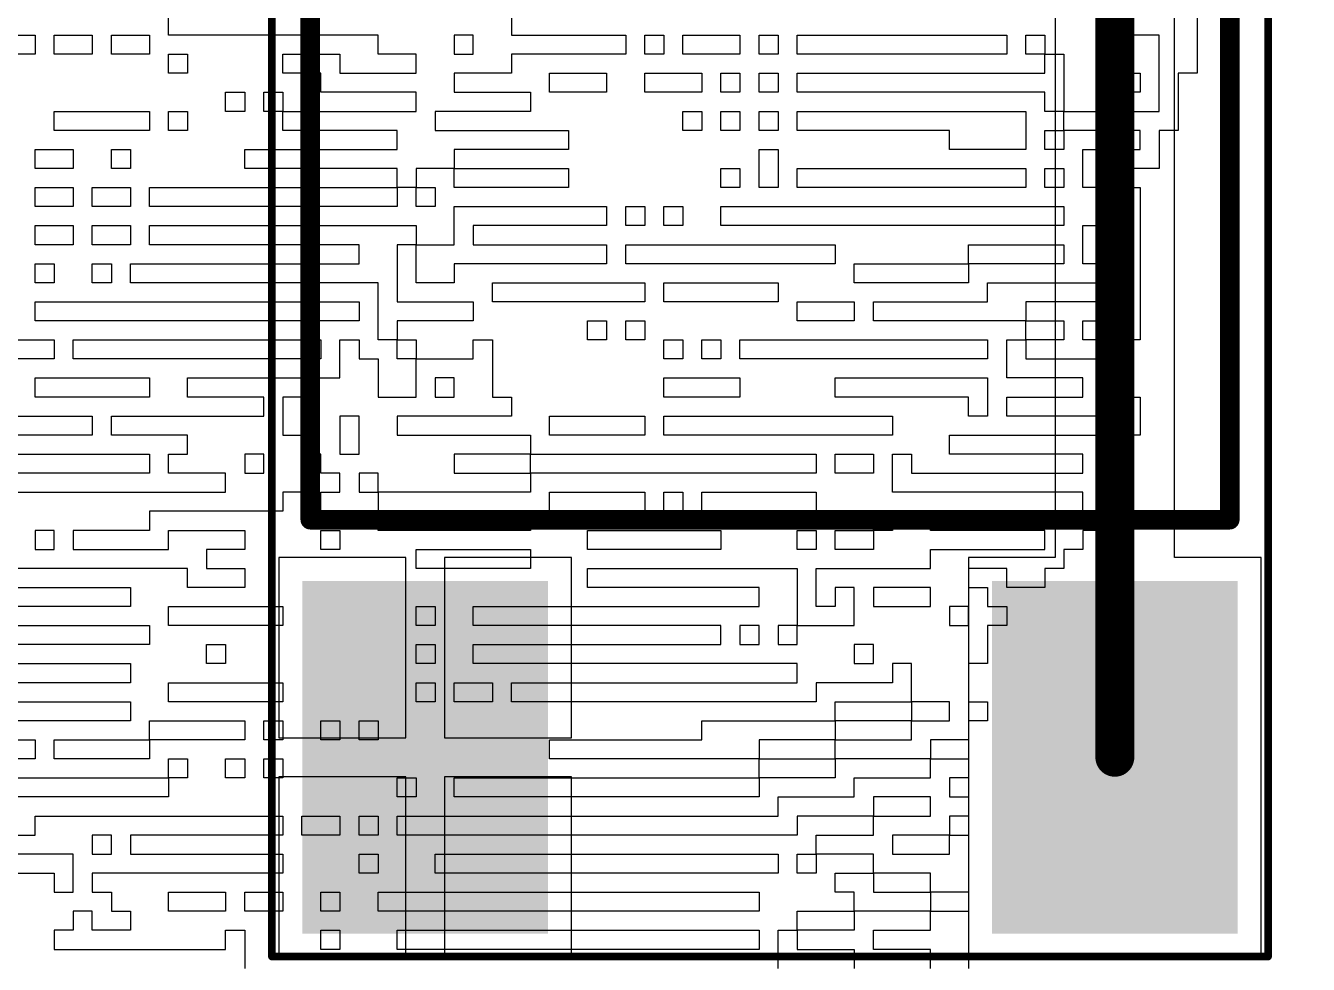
# Model space of a CAD drawing. Header units: inches. Extents: x 0.02 to 6.01, y 0.01 to 5.6.
# Drawn here: x 3.9838 to 4.3133, y 2.6677 to 2.9088 of the extents above; entities that cross this region are included whole.
import ezdxf

# ---------------------------------------------------------------- set-up
doc = ezdxf.new("R2010")
doc.units = ezdxf.units.IN
doc.header["$MEASUREMENT"] = 0
for name, color, linetype in [('Bottom Layer', 5, 'Continuous'), ('Bottom Overlay', 54, 'Continuous'), ('Mechanical 13', 56, 'Continuous'), ('Mechanical 15', 56, 'Continuous'), ('Top Layer', 1, 'Continuous'), ('Top Overlay', 2, 'Continuous'), ('Top Paste', 8, 'Continuous'), ('Top Solder', 216, 'Continuous')]:
    doc.layers.add(name, color=color, linetype=linetype)

# ---------------------------------------------------------------- blocks, each defined once
blk = doc.blocks.new('SW_TL3301AF160QG_23')
at = {"layer": 'Top Layer'}
for points in [[(-0.22047, 0.11614), (-0.1378, 0.11614), (-0.1378, 0.06102), (-0.22047, 0.06102)], [(-0.22047, -0.06102), (-0.1378, -0.06102), (-0.1378, -0.11614), (-0.22047, -0.11614)]]:
    blk.add_hatch(color=1, dxfattribs=at).paths.add_polyline_path(points)
at = {"layer": 'Top Paste'}
for points in [[(-0.22047, 0.11614), (-0.1378, 0.11614), (-0.1378, 0.06102), (-0.22047, 0.06102)], [(-0.22047, -0.06102), (-0.1378, -0.06102), (-0.1378, -0.11614), (-0.22047, -0.11614)]]:
    blk.add_hatch(color=8, dxfattribs=at).paths.add_polyline_path(points)
at = {"layer": 'Top Solder'}
for points in [[(-0.22447, 0.12014), (-0.1338, 0.12014), (-0.1338, 0.05702), (-0.22447, 0.05702)], [(-0.22447, -0.05702), (-0.1338, -0.05702), (-0.1338, -0.12014), (-0.22447, -0.12014)]]:
    blk.add_hatch(color=216, dxfattribs=at).paths.add_polyline_path(points)
at = {"layer": 'Mechanical 13'}
for points in [[(-0.11811, 0.11811, 0.005, 0.005, 0), (0.11811, 0.11811, 0.005, 0.005, 0)], [(-0.11811, 0.11811, 0.005, 0.005, 0), (-0.11811, -0.11811, 0.005, 0.005, 0)], [(-0.11811, -0.11811, 0.005, 0.005, 0), (0.11811, -0.11811, 0.005, 0.005, 0)]]:
    blk.add_lwpolyline(points, format="xyseb", dxfattribs=at)
for points in [[(-0.11936, 0.11811, 0.0025, 0.0025, 1), (-0.11686, 0.11811, 0.0025, 0.0025, 1)], [(-0.11936, 0.11811, 0.0025, 0.0025, 1), (-0.11686, 0.11811, 0.0025, 0.0025, 1)], [(-0.11936, -0.11811, 0.0025, 0.0025, 1), (-0.11686, -0.11811, 0.0025, 0.0025, 1)], [(-0.11936, -0.11811, 0.0025, 0.0025, 1), (-0.11686, -0.11811, 0.0025, 0.0025, 1)]]:
    blk.add_lwpolyline(points, format="xyseb", close=True, dxfattribs=at)
at = {"layer": 'Mechanical 15'}
for points in [[(-0.23031, 0.12795, 0.00197, 0.00197, 0), (0.23031, 0.12795, 0.00197, 0.00197, 0)], [(-0.23031, 0.12795, 0.00197, 0.00197, 0), (-0.23031, -0.12795, 0.00197, 0.00197, 0)], [(-0.23031, -0.12795, 0.00197, 0.00197, 0), (0.23031, -0.12795, 0.00197, 0.00197, 0)]]:
    blk.add_lwpolyline(points, format="xyseb", dxfattribs=at)
for points in [[(-0.23081, 0.12795, 0.000984, 0.000984, 1), (-0.22982, 0.12795, 0.000984, 0.000984, 1)], [(-0.23081, 0.12795, 0.000984, 0.000984, 1), (-0.22982, 0.12795, 0.000984, 0.000984, 1)], [(-0.23081, -0.12795, 0.000984, 0.000984, 1), (-0.22982, -0.12795, 0.000984, 0.000984, 1)], [(-0.23081, -0.12795, 0.000984, 0.000984, 1), (-0.22982, -0.12795, 0.000984, 0.000984, 1)]]:
    blk.add_lwpolyline(points, format="xyseb", close=True, dxfattribs=at)
at = {"layer": 'Top Overlay'}
for points in [[(-0.11811, 0.11811, 0.005, 0.005, 0), (-0.11811, -0.11811, 0.005, 0.005, 0)], [(-0.11811, 0.11811, 0.005, 0.005, 0), (0.11811, 0.11811, 0.005, 0.005, 0)], [(-0.11811, -0.11811, 0.005, 0.005, 0), (0.11811, -0.11811, 0.005, 0.005, 0)]]:
    blk.add_lwpolyline(points, format="xyseb", dxfattribs=at)
for points in [[(-0.11936, 0.11811, 0.0025, 0.0025, 1), (-0.11686, 0.11811, 0.0025, 0.0025, 1)], [(-0.11936, 0.11811, 0.0025, 0.0025, 1), (-0.11686, 0.11811, 0.0025, 0.0025, 1)], [(-0.11936, -0.11811, 0.0025, 0.0025, 1), (-0.11686, -0.11811, 0.0025, 0.0025, 1)], [(-0.11936, -0.11811, 0.0025, 0.0025, 1), (-0.11686, -0.11811, 0.0025, 0.0025, 1)]]:
    blk.add_lwpolyline(points, format="xyseb", close=True, dxfattribs=at)

msp = doc.modelspace()

# ---------------------------------------------------------------- linework, layer by layer
at = {"layer": 'Bottom Layer'}
msp.add_lwpolyline([(4.54993, 5.5954, 0.01, 0.01, -0.760418), (3.00371, 0.01993, 0.01, 0.01, 0)], format="xyseb", dxfattribs=at)
at = {"layer": 'Bottom Overlay'}
for p, q in [((4.28473, 2.95533), (4.28473, 2.89661)), ((4.02049, 2.9064), (4.02049, 2.91129)), ((4.10857, 2.91129), (4.10857, 2.9064)), ((4.26516, 2.9064), (4.26516, 2.91129)), ((3.97645, 2.9064), (3.98624, 2.9064)), ((3.98624, 2.9064), (3.98624, 2.90151)), ((3.99113, 2.9064), (3.99603, 2.9064)), ((3.99113, 2.90151), (3.99113, 2.9064)), ((3.99603, 2.9064), (4.00092, 2.9064)), ((4.00092, 2.9064), (4.00092, 2.90151)), ((4.00581, 2.90151), (4.00581, 2.9064)), ((4.00581, 2.9064), (4.0156, 2.9064)), ((4.0156, 2.9064), (4.0156, 2.90151)), ((4.07432, 2.9064), (4.02049, 2.9064)), ((4.07432, 2.90151), (4.07432, 2.9064)), ((4.09879, 2.9064), (4.09389, 2.9064)), ((4.09389, 2.9064), (4.09389, 2.90151)), ((4.09879, 2.90151), (4.09879, 2.9064)), ((4.10857, 2.9064), (4.13793, 2.9064)), ((4.13793, 2.9064), (4.13793, 2.90151)), ((4.14283, 2.90151), (4.14283, 2.9064)), ((4.14283, 2.9064), (4.14772, 2.9064)), ((4.14772, 2.9064), (4.14772, 2.90151)), ((4.15261, 2.9064), (4.15751, 2.9064)), ((4.15261, 2.90151), (4.15261, 2.9064)), ((4.15751, 2.9064), (4.16729, 2.9064)), ((4.16729, 2.9064), (4.16729, 2.90151)), ((4.17219, 2.9064), (4.17708, 2.9064)), ((4.17219, 2.90151), (4.17219, 2.9064)), ((4.17708, 2.9064), (4.17708, 2.90151)), ((4.18197, 2.90151), (4.18197, 2.9064)), ((4.18197, 2.9064), (4.20644, 2.9064)), ((4.20644, 2.9064), (4.21133, 2.9064)), ((4.21133, 2.9064), (4.2358, 2.9064)), ((4.2358, 2.9064), (4.2358, 2.90151)), ((4.24069, 2.90151), (4.24069, 2.9064)), ((4.24069, 2.9064), (4.24559, 2.9064)), ((4.24559, 2.9064), (4.24559, 2.90151)), ((4.27495, 2.9064), (4.26516, 2.9064)), ((4.27495, 2.88683), (4.27495, 2.9064)), ((3.98624, 2.90151), (3.97645, 2.90151)), ((4.00092, 2.90151), (3.99113, 2.90151)), ((4.01071, 2.90151), (4.00581, 2.90151)), ((4.0156, 2.90151), (4.01071, 2.90151)), ((4.02049, 2.89661), (4.02049, 2.90151)), ((4.02049, 2.90151), (4.02539, 2.90151)), ((4.02539, 2.90151), (4.02539, 2.89661)), ((4.04985, 2.89661), (4.04985, 2.90151)), ((4.04985, 2.90151), (4.06453, 2.90151)), ((4.06453, 2.90151), (4.06453, 2.89661)), ((4.08411, 2.90151), (4.07432, 2.90151)), ((4.08411, 2.89661), (4.08411, 2.90151)), ((4.09389, 2.90151), (4.09879, 2.90151)), ((4.13793, 2.90151), (4.10857, 2.90151)), ((4.10857, 2.90151), (4.10857, 2.89661)), ((4.14772, 2.90151), (4.14283, 2.90151)), ((4.16729, 2.90151), (4.15261, 2.90151)), ((4.17708, 2.90151), (4.17219, 2.90151)), ((4.2358, 2.90151), (4.18197, 2.90151)), ((4.24559, 2.90151), (4.24069, 2.90151)), ((4.24559, 2.89661), (4.24559, 2.90151)), ((4.24559, 2.90151), (4.25048, 2.90151)), ((4.25048, 2.90151), (4.25048, 2.89661)), ((4.26027, 2.89172), (4.26027, 2.90151)), ((4.26027, 2.90151), (4.26516, 2.90151)), ((4.26516, 2.90151), (4.26516, 2.89661)), ((4.02539, 2.89661), (4.02049, 2.89661)), ((4.05964, 2.89661), (4.04985, 2.89661)), ((4.05964, 2.89172), (4.05964, 2.89661)), ((4.06453, 2.89661), (4.08411, 2.89661)), ((4.10857, 2.89661), (4.09389, 2.89661)), ((4.09389, 2.89661), (4.09389, 2.89172)), ((4.11836, 2.89172), (4.11836, 2.89661)), ((4.11836, 2.89661), (4.13304, 2.89661)), ((4.13304, 2.89661), (4.13304, 2.89172)), ((4.14283, 2.89172), (4.14283, 2.89661)), ((4.14283, 2.89661), (4.15751, 2.89661)), ((4.15751, 2.89661), (4.15751, 2.89172)), ((4.1624, 2.89172), (4.1624, 2.89661)), ((4.1624, 2.89661), (4.16729, 2.89661)), ((4.16729, 2.89661), (4.16729, 2.89172)), ((4.17219, 2.89172), (4.17219, 2.89661)), ((4.17219, 2.89661), (4.17708, 2.89661)), ((4.17708, 2.89661), (4.17708, 2.89172)), ((4.18197, 2.89172), (4.18197, 2.89661)), ((4.18197, 2.89661), (4.24559, 2.89661)), ((4.25048, 2.89661), (4.25048, 2.89172)), ((4.26516, 2.89661), (4.27005, 2.89661)), ((4.27005, 2.89661), (4.27005, 2.89172)), ((4.28473, 2.89661), (4.27984, 2.89661)), ((4.27984, 2.89661), (4.27984, 2.88193)), ((4.03517, 2.88683), (4.03517, 2.89172)), ((4.03517, 2.89172), (4.04007, 2.89172)), ((4.04007, 2.89172), (4.04007, 2.88683)), ((4.04496, 2.88683), (4.04496, 2.89172)), ((4.04496, 2.89172), (4.04985, 2.89172)), ((4.04985, 2.89172), (4.04985, 2.88683)), ((4.08411, 2.89172), (4.05964, 2.89172)), ((4.08411, 2.88683), (4.08411, 2.89172)), ((4.09389, 2.89172), (4.11347, 2.89172)), ((4.11347, 2.89172), (4.11347, 2.88683)), ((4.12325, 2.89172), (4.11836, 2.89172)), ((4.12815, 2.89172), (4.12325, 2.89172)), ((4.13304, 2.89172), (4.12815, 2.89172)), ((4.14772, 2.89172), (4.14283, 2.89172)), ((4.15751, 2.89172), (4.14772, 2.89172)), ((4.16729, 2.89172), (4.1624, 2.89172)), ((4.17708, 2.89172), (4.17219, 2.89172)), ((4.24559, 2.89172), (4.18197, 2.89172)), ((4.24559, 2.88683), (4.24559, 2.89172)), ((4.25048, 2.89172), (4.25048, 2.88683)), ((4.27005, 2.89172), (4.26027, 2.89172)), ((3.99113, 2.88193), (3.99113, 2.88683)), ((3.99113, 2.88683), (4.00092, 2.88683)), ((4.00092, 2.88683), (4.00581, 2.88683)), ((4.00581, 2.88683), (4.0156, 2.88683)), ((4.0156, 2.88683), (4.0156, 2.88193)), ((4.02049, 2.88193), (4.02049, 2.88683)), ((4.02049, 2.88683), (4.02539, 2.88683)), ((4.02539, 2.88683), (4.02539, 2.88193)), ((4.04007, 2.88683), (4.03517, 2.88683)), ((4.04985, 2.88683), (4.04496, 2.88683)), ((4.04985, 2.88193), (4.04985, 2.88683)), ((4.04985, 2.88683), (4.08411, 2.88683)), ((4.11347, 2.88683), (4.089, 2.88683)), ((4.089, 2.88683), (4.089, 2.88193)), ((4.15261, 2.88193), (4.15261, 2.88683)), ((4.15261, 2.88683), (4.15751, 2.88683)), ((4.15751, 2.88683), (4.15751, 2.88193)), ((4.1624, 2.88193), (4.1624, 2.88683)), ((4.1624, 2.88683), (4.16729, 2.88683)), ((4.16729, 2.88683), (4.16729, 2.88193)), ((4.17219, 2.88683), (4.17708, 2.88683)), ((4.17219, 2.88193), (4.17219, 2.88683)), ((4.17708, 2.88683), (4.17708, 2.88193)), ((4.18197, 2.88193), (4.18197, 2.88683)), ((4.18197, 2.88683), (4.24069, 2.88683)), ((4.24069, 2.88683), (4.24069, 2.87704)), ((4.25048, 2.88683), (4.24559, 2.88683)), ((4.25048, 2.88193), (4.25048, 2.88683)), ((4.25048, 2.88683), (4.27495, 2.88683)), ((4.0156, 2.88193), (3.99113, 2.88193)), ((4.02539, 2.88193), (4.02049, 2.88193)), ((4.07921, 2.88193), (4.04985, 2.88193)), ((4.07921, 2.87704), (4.07921, 2.88193)), ((4.089, 2.88193), (4.12325, 2.88193)), ((4.12325, 2.88193), (4.12325, 2.87704)), ((4.15751, 2.88193), (4.15261, 2.88193)), ((4.16729, 2.88193), (4.1624, 2.88193)), ((4.17708, 2.88193), (4.17219, 2.88193)), ((4.22112, 2.88193), (4.18197, 2.88193)), ((4.22112, 2.87704), (4.22112, 2.88193)), ((4.24559, 2.87704), (4.24559, 2.88193)), ((4.24559, 2.88193), (4.25048, 2.88193)), ((4.25048, 2.88193), (4.25048, 2.87704)), ((4.26027, 2.88193), (4.25048, 2.88193)), ((4.26027, 2.87704), (4.26027, 2.88193)), ((4.27005, 2.88193), (4.26516, 2.88193)), ((4.26516, 2.88193), (4.26516, 2.87704)), ((4.27005, 2.87704), (4.27005, 2.88193)), ((4.27984, 2.88193), (4.27495, 2.88193)), ((4.27495, 2.88193), (4.27495, 2.87215)), ((3.98624, 2.87704), (3.99113, 2.87704)), ((3.98624, 2.87215), (3.98624, 2.87704)), ((3.99113, 2.87704), (3.99603, 2.87704)), ((3.99603, 2.87704), (3.99603, 2.87215)), ((4.00581, 2.87704), (4.01071, 2.87704)), ((4.00581, 2.87215), (4.00581, 2.87704)), ((4.01071, 2.87704), (4.01071, 2.87215)), ((4.04007, 2.87215), (4.04007, 2.87704)), ((4.04007, 2.87704), (4.07921, 2.87704)), ((4.12325, 2.87704), (4.09389, 2.87704)), ((4.09389, 2.87704), (4.09389, 2.87215)), ((4.17219, 2.87704), (4.17708, 2.87704)), ((4.17219, 2.86725), (4.17219, 2.87704)), ((4.17708, 2.87704), (4.17708, 2.86725)), ((4.22601, 2.87704), (4.22112, 2.87704)), ((4.24069, 2.87704), (4.22601, 2.87704)), ((4.25048, 2.87704), (4.24559, 2.87704)), ((4.25537, 2.86725), (4.25537, 2.87704)), ((4.25537, 2.87704), (4.26027, 2.87704)), ((4.26516, 2.87704), (4.27005, 2.87704)), ((3.99603, 2.87215), (3.98624, 2.87215)), ((4.01071, 2.87215), (4.00581, 2.87215)), ((4.07921, 2.87215), (4.04007, 2.87215)), ((4.07921, 2.86725), (4.07921, 2.87215)), ((4.09389, 2.87215), (4.08411, 2.87215)), ((4.08411, 2.87215), (4.08411, 2.86725)), ((4.09389, 2.86725), (4.09389, 2.87215)), ((4.09389, 2.87215), (4.09879, 2.87215)), ((4.09879, 2.87215), (4.10368, 2.87215)), ((4.10368, 2.87215), (4.12325, 2.87215)), ((4.12325, 2.87215), (4.12325, 2.86725)), ((4.1624, 2.86725), (4.1624, 2.87215)), ((4.1624, 2.87215), (4.16729, 2.87215)), ((4.16729, 2.87215), (4.16729, 2.86725)), ((4.18197, 2.86725), (4.18197, 2.87215)), ((4.18197, 2.87215), (4.24069, 2.87215)), ((4.24069, 2.87215), (4.24069, 2.86725)), ((4.24559, 2.86725), (4.24559, 2.87215)), ((4.24559, 2.87215), (4.25048, 2.87215)), ((4.25048, 2.87215), (4.25048, 2.86725)), ((4.27495, 2.87215), (4.26027, 2.87215)), ((4.26027, 2.87215), (4.26027, 2.86725)), ((3.98624, 2.86725), (3.99113, 2.86725)), ((3.98624, 2.86236), (3.98624, 2.86725)), ((3.99113, 2.86725), (3.99603, 2.86725)), ((3.99603, 2.86725), (3.99603, 2.86236)), ((4.00092, 2.86236), (4.00092, 2.86725)), ((4.00092, 2.86725), (4.01071, 2.86725)), ((4.01071, 2.86725), (4.01071, 2.86236)), ((4.0156, 2.86236), (4.0156, 2.86725)), ((4.0156, 2.86725), (4.06453, 2.86725)), ((4.06453, 2.86725), (4.06943, 2.86725)), ((4.06943, 2.86725), (4.07921, 2.86725)), ((4.07921, 2.86725), (4.07921, 2.86236)), ((4.08411, 2.86725), (4.07921, 2.86725)), ((4.08411, 2.86236), (4.08411, 2.86725)), ((4.08411, 2.86725), (4.089, 2.86725)), ((4.089, 2.86725), (4.089, 2.86236)), ((4.12325, 2.86725), (4.09389, 2.86725)), ((4.16729, 2.86725), (4.1624, 2.86725)), ((4.17708, 2.86725), (4.17219, 2.86725)), ((4.22112, 2.86725), (4.18197, 2.86725)), ((4.22601, 2.86725), (4.22112, 2.86725)), ((4.24069, 2.86725), (4.22601, 2.86725)), ((4.25048, 2.86725), (4.24559, 2.86725)), ((4.26027, 2.86725), (4.25537, 2.86725)), ((4.26027, 2.86236), (4.26027, 2.86725)), ((4.26027, 2.86725), (4.27005, 2.86725)), ((4.27005, 2.86725), (4.27005, 2.82811)), ((3.99603, 2.86236), (3.98624, 2.86236)), ((4.01071, 2.86236), (4.00092, 2.86236)), ((4.07921, 2.86236), (4.0156, 2.86236)), ((4.089, 2.86236), (4.08411, 2.86236)), ((4.09389, 2.85257), (4.09389, 2.86236)), ((4.09389, 2.86236), (4.13304, 2.86236)), ((4.13304, 2.86236), (4.13304, 2.85747)), ((4.13793, 2.85747), (4.13793, 2.86236)), ((4.13793, 2.86236), (4.14283, 2.86236)), ((4.14283, 2.86236), (4.14283, 2.85747)), ((4.14772, 2.85747), (4.14772, 2.86236)), ((4.14772, 2.86236), (4.15261, 2.86236)), ((4.15261, 2.86236), (4.15261, 2.85747)), ((4.1624, 2.85747), (4.1624, 2.86236)), ((4.1624, 2.86236), (4.25048, 2.86236)), ((4.25048, 2.86236), (4.25048, 2.85747)), ((4.26516, 2.86236), (4.26027, 2.86236)), ((4.26516, 2.85257), (4.26516, 2.86236)), ((3.98624, 2.85257), (3.98624, 2.85747)), ((3.98624, 2.85747), (3.99603, 2.85747)), ((3.99603, 2.85747), (3.99603, 2.85257)), ((4.00092, 2.85257), (4.00092, 2.85747)), ((4.00092, 2.85747), (4.01071, 2.85747)), ((4.01071, 2.85747), (4.01071, 2.85257)), ((4.0156, 2.85257), (4.0156, 2.85747)), ((4.0156, 2.85747), (4.08411, 2.85747)), ((4.08411, 2.85747), (4.08411, 2.85257)), ((4.13304, 2.85747), (4.09879, 2.85747)), ((4.09879, 2.85747), (4.09879, 2.85257)), ((4.14283, 2.85747), (4.13793, 2.85747)), ((4.15261, 2.85747), (4.14772, 2.85747)), ((4.22601, 2.85747), (4.1624, 2.85747)), ((4.23091, 2.85747), (4.22601, 2.85747)), ((4.25048, 2.85747), (4.23091, 2.85747)), ((4.25537, 2.84768), (4.25537, 2.85747)), ((4.25537, 2.85747), (4.26027, 2.85747)), ((4.26027, 2.85747), (4.26027, 2.85257)), ((3.99603, 2.85257), (3.98624, 2.85257)), ((4.00581, 2.85257), (4.00092, 2.85257)), ((4.01071, 2.85257), (4.00581, 2.85257)), ((4.02049, 2.85257), (4.0156, 2.85257)), ((4.06943, 2.85257), (4.02049, 2.85257)), ((4.06943, 2.84768), (4.06943, 2.85257)), ((4.08411, 2.85257), (4.07921, 2.85257)), ((4.07921, 2.85257), (4.07921, 2.83789)), ((4.08411, 2.84279), (4.08411, 2.85257)), ((4.08411, 2.85257), (4.09389, 2.85257)), ((4.09879, 2.85257), (4.10368, 2.85257)), ((4.10368, 2.85257), (4.10857, 2.85257)), ((4.10857, 2.85257), (4.13304, 2.85257)), ((4.13304, 2.85257), (4.13304, 2.84768)), ((4.13793, 2.84768), (4.13793, 2.85257)), ((4.13793, 2.85257), (4.19176, 2.85257)), ((4.19176, 2.85257), (4.19176, 2.84768)), ((4.22601, 2.84768), (4.22601, 2.85257)), ((4.22601, 2.85257), (4.25048, 2.85257)), ((4.25048, 2.85257), (4.25048, 2.84768)), ((4.26027, 2.85257), (4.26516, 2.85257)), ((3.98624, 2.84279), (3.98624, 2.84768)), ((3.98624, 2.84768), (3.99113, 2.84768)), ((3.99113, 2.84768), (3.99113, 2.84279)), ((4.00092, 2.84768), (4.00581, 2.84768)), ((4.00092, 2.84279), (4.00092, 2.84768)), ((4.00581, 2.84768), (4.00581, 2.84279)), ((4.01071, 2.84279), (4.01071, 2.84768)), ((4.01071, 2.84768), (4.06943, 2.84768)), ((4.13304, 2.84768), (4.09389, 2.84768)), ((4.09389, 2.84768), (4.09389, 2.84279)), ((4.14772, 2.84768), (4.13793, 2.84768)), ((4.15261, 2.84768), (4.14772, 2.84768)), ((4.19176, 2.84768), (4.15261, 2.84768)), ((4.19665, 2.84279), (4.19665, 2.84768)), ((4.19665, 2.84768), (4.22601, 2.84768)), ((4.25048, 2.84768), (4.22601, 2.84768)), ((4.22601, 2.84768), (4.22601, 2.84279)), ((4.26027, 2.84768), (4.25537, 2.84768)), ((4.26027, 2.84279), (4.26027, 2.84768)), ((3.99113, 2.84279), (3.98624, 2.84279)), ((4.00581, 2.84279), (4.00092, 2.84279)), ((4.07432, 2.84279), (4.01071, 2.84279)), ((4.07432, 2.82811), (4.07432, 2.84279)), ((4.09389, 2.84279), (4.08411, 2.84279)), ((4.10368, 2.83789), (4.10368, 2.84279)), ((4.10368, 2.84279), (4.11347, 2.84279)), ((4.11347, 2.84279), (4.11836, 2.84279)), ((4.11836, 2.84279), (4.14283, 2.84279)), ((4.14283, 2.84279), (4.14283, 2.83789)), ((4.14772, 2.83789), (4.14772, 2.84279)), ((4.14772, 2.84279), (4.1624, 2.84279)), ((4.1624, 2.84279), (4.16729, 2.84279)), ((4.16729, 2.84279), (4.17708, 2.84279)), ((4.17708, 2.84279), (4.17708, 2.83789)), ((4.22601, 2.84279), (4.19665, 2.84279)), ((4.23091, 2.83789), (4.23091, 2.84279)), ((4.23091, 2.84279), (4.26027, 2.84279)), ((3.98624, 2.833), (3.98624, 2.83789)), ((3.98624, 2.83789), (4.02539, 2.83789)), ((4.02539, 2.83789), (4.03028, 2.83789)), ((4.03028, 2.83789), (4.06943, 2.83789)), ((4.06943, 2.83789), (4.06943, 2.833)), ((4.07921, 2.83789), (4.09879, 2.83789)), ((4.09879, 2.83789), (4.09879, 2.833)), ((4.14283, 2.83789), (4.10368, 2.83789)), ((4.17708, 2.83789), (4.14772, 2.83789)), ((4.18197, 2.833), (4.18197, 2.83789)), ((4.18197, 2.83789), (4.19665, 2.83789)), ((4.19665, 2.83789), (4.19665, 2.833)), ((4.20155, 2.833), (4.20155, 2.83789)), ((4.20155, 2.83789), (4.23091, 2.83789)), ((4.26516, 2.83789), (4.24069, 2.83789)), ((4.24069, 2.83789), (4.24069, 2.833)), ((4.26516, 2.833), (4.26516, 2.83789)), ((4.06943, 2.833), (3.98624, 2.833)), ((4.09879, 2.833), (4.07921, 2.833)), ((4.07921, 2.833), (4.07921, 2.82811)), ((4.12815, 2.82811), (4.12815, 2.833)), ((4.12815, 2.833), (4.13304, 2.833)), ((4.13304, 2.833), (4.13304, 2.82811)), ((4.13793, 2.82811), (4.13793, 2.833)), ((4.13793, 2.833), (4.14283, 2.833)), ((4.14283, 2.833), (4.14283, 2.82811)), ((4.19176, 2.833), (4.18197, 2.833)), ((4.19665, 2.833), (4.19176, 2.833)), ((4.20644, 2.833), (4.20155, 2.833)), ((4.24069, 2.833), (4.20644, 2.833)), ((4.24069, 2.82811), (4.24069, 2.833)), ((4.24069, 2.833), (4.25048, 2.833)), ((4.25048, 2.833), (4.25048, 2.82811)), ((4.25537, 2.82811), (4.25537, 2.833)), ((4.25537, 2.833), (4.26516, 2.833)), ((3.97156, 2.82811), (3.99113, 2.82811)), ((3.99113, 2.82811), (3.99113, 2.82321)), ((3.99603, 2.82321), (3.99603, 2.82811)), ((3.99603, 2.82811), (4.05964, 2.82811)), ((4.05964, 2.82811), (4.05964, 2.82321)), ((4.06453, 2.81832), (4.06453, 2.82811)), ((4.06453, 2.82811), (4.06943, 2.82811)), ((4.06943, 2.82811), (4.06943, 2.82321)), ((4.07921, 2.82811), (4.07432, 2.82811)), ((4.07921, 2.82321), (4.07921, 2.82811)), ((4.07921, 2.82811), (4.08411, 2.82811)), ((4.08411, 2.82811), (4.08411, 2.82321)), ((4.09879, 2.82321), (4.09879, 2.82811)), ((4.09879, 2.82811), (4.10368, 2.82811)), ((4.10368, 2.82811), (4.10368, 2.81343)), ((4.13304, 2.82811), (4.12815, 2.82811)), ((4.14283, 2.82811), (4.13793, 2.82811)), ((4.14772, 2.82321), (4.14772, 2.82811)), ((4.14772, 2.82811), (4.15261, 2.82811)), ((4.15261, 2.82811), (4.15261, 2.82321)), ((4.15751, 2.82321), (4.15751, 2.82811)), ((4.15751, 2.82811), (4.1624, 2.82811)), ((4.1624, 2.82811), (4.1624, 2.82321)), ((4.16729, 2.82321), (4.16729, 2.82811)), ((4.16729, 2.82811), (4.23091, 2.82811)), ((4.23091, 2.82811), (4.23091, 2.82321)), ((4.2358, 2.81832), (4.2358, 2.82811)), ((4.2358, 2.82811), (4.24069, 2.82811)), ((4.24559, 2.82811), (4.24069, 2.82811)), ((4.24069, 2.82811), (4.24069, 2.82321)), ((4.25048, 2.82811), (4.24559, 2.82811)), ((4.27005, 2.82811), (4.25537, 2.82811)), ((3.99113, 2.82321), (3.9422, 2.82321)), ((4.02049, 2.82321), (3.99603, 2.82321)), ((4.02539, 2.82321), (4.02049, 2.82321)), ((4.05964, 2.82321), (4.02539, 2.82321)), ((4.06943, 2.82321), (4.07432, 2.82321)), ((4.07432, 2.82321), (4.07432, 2.81343)), ((4.08411, 2.82321), (4.07921, 2.82321)), ((4.08411, 2.81343), (4.08411, 2.82321)), ((4.08411, 2.82321), (4.09879, 2.82321)), ((4.15261, 2.82321), (4.14772, 2.82321)), ((4.1624, 2.82321), (4.15751, 2.82321)), ((4.19176, 2.82321), (4.16729, 2.82321)), ((4.19665, 2.82321), (4.19176, 2.82321)), ((4.23091, 2.82321), (4.19665, 2.82321)), ((4.24069, 2.82321), (4.26516, 2.82321)), ((4.26516, 2.82321), (4.26516, 2.81343)), ((3.98624, 2.81343), (3.98624, 2.81832)), ((3.98624, 2.81832), (4.0156, 2.81832)), ((4.0156, 2.81832), (4.0156, 2.81343)), ((4.02539, 2.81343), (4.02539, 2.81832)), ((4.02539, 2.81832), (4.06453, 2.81832)), ((4.09389, 2.81832), (4.089, 2.81832)), ((4.089, 2.81832), (4.089, 2.81343)), ((4.09389, 2.81343), (4.09389, 2.81832)), ((4.14772, 2.81832), (4.15261, 2.81832)), ((4.14772, 2.81343), (4.14772, 2.81832)), ((4.15261, 2.81832), (4.16729, 2.81832)), ((4.16729, 2.81832), (4.16729, 2.81343)), ((4.19176, 2.81343), (4.19176, 2.81832)), ((4.19176, 2.81832), (4.20155, 2.81832)), ((4.20155, 2.81832), (4.20644, 2.81832)), ((4.20644, 2.81832), (4.23091, 2.81832)), ((4.23091, 2.81832), (4.23091, 2.80853)), ((4.25537, 2.81832), (4.2358, 2.81832)), ((4.25537, 2.81343), (4.25537, 2.81832)), ((4.00092, 2.81343), (3.98624, 2.81343)), ((4.00581, 2.81343), (4.00092, 2.81343)), ((4.0156, 2.81343), (4.00581, 2.81343)), ((4.04496, 2.81343), (4.02539, 2.81343)), ((4.04496, 2.80853), (4.04496, 2.81343)), ((4.05475, 2.81343), (4.04985, 2.81343)), ((4.04985, 2.81343), (4.04985, 2.80364)), ((4.05475, 2.80364), (4.05475, 2.81343)), ((4.07432, 2.81343), (4.08411, 2.81343)), ((4.089, 2.81343), (4.09389, 2.81343)), ((4.10368, 2.81343), (4.10857, 2.81343)), ((4.10857, 2.81343), (4.10857, 2.80853)), ((4.16729, 2.81343), (4.14772, 2.81343)), ((4.22601, 2.81343), (4.19176, 2.81343)), ((4.22601, 2.80853), (4.22601, 2.81343)), ((4.2358, 2.80853), (4.2358, 2.81343)), ((4.2358, 2.81343), (4.25537, 2.81343)), ((4.26516, 2.81343), (4.27005, 2.81343)), ((4.27005, 2.81343), (4.27005, 2.80364)), ((3.98135, 2.80853), (3.98624, 2.80853)), ((3.98624, 2.80853), (4.00092, 2.80853)), ((4.00092, 2.80853), (4.00092, 2.80364)), ((4.00581, 2.80364), (4.00581, 2.80853)), ((4.00581, 2.80853), (4.04496, 2.80853)), ((4.06943, 2.80853), (4.06453, 2.80853)), ((4.06453, 2.80853), (4.06453, 2.80364)), ((4.06943, 2.79875), (4.06943, 2.80853)), ((4.10857, 2.80853), (4.07921, 2.80853)), ((4.07921, 2.80853), (4.07921, 2.80364)), ((4.11836, 2.80364), (4.11836, 2.80853)), ((4.11836, 2.80853), (4.14283, 2.80853)), ((4.14283, 2.80853), (4.14283, 2.80364)), ((4.14772, 2.80364), (4.14772, 2.80853)), ((4.14772, 2.80853), (4.20644, 2.80853)), ((4.20644, 2.80853), (4.20644, 2.80364)), ((4.23091, 2.80853), (4.22601, 2.80853)), ((4.26027, 2.80853), (4.2358, 2.80853)), ((4.26027, 2.80364), (4.26027, 2.80853)), ((4.00092, 2.80364), (3.97645, 2.80364)), ((4.02539, 2.80364), (4.00581, 2.80364)), ((4.02539, 2.79875), (4.02539, 2.80364)), ((4.04985, 2.80364), (4.05475, 2.80364)), ((4.06453, 2.80364), (4.06453, 2.79875)), ((4.07921, 2.80364), (4.11347, 2.80364)), ((4.11347, 2.80364), (4.11347, 2.79875)), ((4.12325, 2.80364), (4.11836, 2.80364)), ((4.12815, 2.80364), (4.12325, 2.80364)), ((4.14283, 2.80364), (4.12815, 2.80364)), ((4.19665, 2.80364), (4.14772, 2.80364)), ((4.20155, 2.80364), (4.19665, 2.80364)), ((4.20644, 2.80364), (4.20155, 2.80364)), ((4.22112, 2.79875), (4.22112, 2.80364)), ((4.22112, 2.80364), (4.26027, 2.80364)), ((4.27005, 2.80364), (4.26516, 2.80364)), ((4.26516, 2.80364), (4.26516, 2.78896)), ((3.84433, 2.79875), (4.0156, 2.79875)), ((4.0156, 2.79875), (4.0156, 2.79385)), ((4.02049, 2.79385), (4.02049, 2.79875)), ((4.02049, 2.79875), (4.02539, 2.79875)), ((4.04496, 2.79875), (4.04007, 2.79875)), ((4.04007, 2.79875), (4.04007, 2.79385)), ((4.04496, 2.79385), (4.04496, 2.79875)), ((4.05964, 2.79875), (4.05475, 2.79875)), ((4.05475, 2.79875), (4.05475, 2.78896)), ((4.05964, 2.79385), (4.05964, 2.79875)), ((4.06453, 2.79875), (4.06943, 2.79875)), ((4.11347, 2.79875), (4.09389, 2.79875)), ((4.09389, 2.79875), (4.09389, 2.79385)), ((4.11347, 2.79385), (4.11347, 2.79875)), ((4.11347, 2.79875), (4.18687, 2.79875)), ((4.18687, 2.79875), (4.18687, 2.79385)), ((4.19176, 2.79385), (4.19176, 2.79875)), ((4.19176, 2.79875), (4.19665, 2.79875)), ((4.19665, 2.79875), (4.20155, 2.79875)), ((4.20155, 2.79875), (4.20155, 2.79385)), ((4.20644, 2.78896), (4.20644, 2.79875)), ((4.20644, 2.79875), (4.21133, 2.79875)), ((4.21133, 2.79875), (4.21133, 2.79385)), ((4.25537, 2.79875), (4.22112, 2.79875)), ((4.25537, 2.79385), (4.25537, 2.79875)), ((4.0156, 2.79385), (3.92752, 2.79385)), ((4.03517, 2.79385), (4.02049, 2.79385)), ((4.03517, 2.78896), (4.03517, 2.79385)), ((4.04007, 2.79385), (4.04496, 2.79385)), ((4.06453, 2.79385), (4.05964, 2.79385)), ((4.06453, 2.78896), (4.06453, 2.79385)), ((4.07432, 2.79385), (4.06943, 2.79385)), ((4.06943, 2.79385), (4.06943, 2.78896)), ((4.07432, 2.78896), (4.07432, 2.79385)), ((4.09389, 2.79385), (4.11347, 2.79385)), ((4.14772, 2.79385), (4.11347, 2.79385)), ((4.11347, 2.79385), (4.11347, 2.78896)), ((4.15261, 2.79385), (4.14772, 2.79385)), ((4.18687, 2.79385), (4.15261, 2.79385)), ((4.20155, 2.79385), (4.19176, 2.79385)), ((4.21133, 2.79385), (4.25537, 2.79385)), ((3.95199, 2.78896), (4.03517, 2.78896)), ((4.05475, 2.78896), (4.04985, 2.78896)), ((4.04985, 2.78896), (4.04985, 2.78407)), ((4.05964, 2.78407), (4.05964, 2.78896)), ((4.05964, 2.78896), (4.06453, 2.78896)), ((4.06943, 2.78896), (4.07432, 2.78896)), ((4.11347, 2.78896), (4.07432, 2.78896)), ((4.07432, 2.78896), (4.07432, 2.78407)), ((4.11836, 2.78407), (4.11836, 2.78896)), ((4.11836, 2.78896), (4.14283, 2.78896)), ((4.14283, 2.78896), (4.14283, 2.78407)), ((4.14772, 2.78407), (4.14772, 2.78896)), ((4.14772, 2.78896), (4.15261, 2.78896)), ((4.15261, 2.78896), (4.15261, 2.78407)), ((4.15751, 2.78407), (4.15751, 2.78896)), ((4.15751, 2.78896), (4.16729, 2.78896)), ((4.16729, 2.78896), (4.17219, 2.78896)), ((4.17219, 2.78896), (4.18687, 2.78896)), ((4.18687, 2.78896), (4.18687, 2.78407)), ((4.25537, 2.78896), (4.20644, 2.78896)), ((4.25537, 2.78407), (4.25537, 2.78896)), ((4.26516, 2.78896), (4.26027, 2.78896)), ((4.26027, 2.78896), (4.26027, 2.77917)), ((4.04985, 2.78407), (4.0156, 2.78407)), ((4.0156, 2.78407), (4.0156, 2.77917)), ((4.07432, 2.78407), (4.05964, 2.78407)), ((4.07432, 2.77917), (4.07432, 2.78407)), ((4.07432, 2.78407), (4.11347, 2.78407)), ((4.11347, 2.78407), (4.11347, 2.77917)), ((4.14283, 2.78407), (4.11836, 2.78407)), ((4.15261, 2.78407), (4.14772, 2.78407)), ((4.18687, 2.78407), (4.15751, 2.78407)), ((4.20155, 2.77917), (4.20155, 2.78407)), ((4.20155, 2.78407), (4.20644, 2.78407)), ((4.20644, 2.78407), (4.20644, 2.77917)), ((4.21623, 2.77917), (4.21623, 2.78407)), ((4.21623, 2.78407), (4.25537, 2.78407)), ((3.99113, 2.77917), (3.98624, 2.77917)), ((3.98624, 2.77917), (3.98624, 2.77428)), ((3.99113, 2.77428), (3.99113, 2.77917)), ((4.0156, 2.77917), (3.99603, 2.77917)), ((3.99603, 2.77917), (3.99603, 2.77428)), ((4.02049, 2.77428), (4.02049, 2.77917)), ((4.02049, 2.77917), (4.04007, 2.77917)), ((4.04007, 2.77917), (4.04007, 2.77428)), ((4.05964, 2.77917), (4.06453, 2.77917)), ((4.05964, 2.77428), (4.05964, 2.77917)), ((4.06453, 2.77917), (4.06453, 2.77428)), ((4.07921, 2.77917), (4.07432, 2.77917)), ((4.11347, 2.77917), (4.07921, 2.77917)), ((4.12815, 2.77428), (4.12815, 2.77917)), ((4.12815, 2.77917), (4.14283, 2.77917)), ((4.14283, 2.77917), (4.14772, 2.77917)), ((4.14772, 2.77917), (4.1624, 2.77917)), ((4.1624, 2.77917), (4.1624, 2.77428)), ((4.18197, 2.77428), (4.18197, 2.77917)), ((4.18197, 2.77917), (4.18687, 2.77917)), ((4.18687, 2.77917), (4.18687, 2.77428)), ((4.19176, 2.77428), (4.19176, 2.77917)), ((4.19176, 2.77917), (4.20155, 2.77917)), ((4.20644, 2.77917), (4.20155, 2.77917)), ((4.20155, 2.77917), (4.20155, 2.77428)), ((4.24559, 2.77917), (4.21623, 2.77917)), ((4.24559, 2.77428), (4.24559, 2.77917)), ((4.26027, 2.77917), (4.25537, 2.77917)), ((4.25537, 2.77917), (4.25537, 2.77428)), ((3.98624, 2.77428), (3.99113, 2.77428)), ((3.99603, 2.77428), (4.02049, 2.77428)), ((4.04007, 2.77428), (4.03028, 2.77428)), ((4.03028, 2.77428), (4.03028, 2.76939)), ((4.06453, 2.77428), (4.05964, 2.77428)), ((4.08411, 2.76939), (4.08411, 2.77428)), ((4.08411, 2.77428), (4.11347, 2.77428)), ((4.11347, 2.77428), (4.11347, 2.76939)), ((4.1624, 2.77428), (4.12815, 2.77428)), ((4.18687, 2.77428), (4.18197, 2.77428)), ((4.20155, 2.77428), (4.19176, 2.77428)), ((4.21623, 2.76939), (4.21623, 2.77428)), ((4.21623, 2.77428), (4.24559, 2.77428)), ((4.25537, 2.77428), (4.25048, 2.77428)), ((4.25048, 2.77428), (4.25048, 2.76939)), ((4.02539, 2.76939), (3.95688, 2.76939)), ((4.02539, 2.76449), (4.02539, 2.76939)), ((4.03028, 2.76939), (4.04007, 2.76939)), ((4.04007, 2.76939), (4.04007, 2.76449)), ((4.089, 2.76939), (4.08411, 2.76939)), ((4.09389, 2.76939), (4.089, 2.76939)), ((4.11347, 2.76939), (4.09389, 2.76939)), ((4.12815, 2.76449), (4.12815, 2.76939)), ((4.12815, 2.76939), (4.18197, 2.76939)), ((4.18197, 2.76939), (4.18197, 2.75471)), ((4.18687, 2.7596), (4.18687, 2.76939)), ((4.18687, 2.76939), (4.21623, 2.76939)), ((4.2358, 2.76939), (4.22601, 2.76939)), ((4.22601, 2.76939), (4.22601, 2.76449)), ((4.2358, 2.76449), (4.2358, 2.76939)), ((4.25048, 2.76939), (4.24559, 2.76939)), ((4.24559, 2.76939), (4.24559, 2.76449)), ((3.96667, 2.76449), (4.00092, 2.76449)), ((4.00092, 2.76449), (4.00581, 2.76449)), ((4.00581, 2.76449), (4.01071, 2.76449)), ((4.01071, 2.76449), (4.01071, 2.7596)), ((4.04007, 2.76449), (4.02539, 2.76449)), ((4.17219, 2.76449), (4.12815, 2.76449)), ((4.17219, 2.7596), (4.17219, 2.76449)), ((4.19665, 2.76449), (4.19176, 2.76449)), ((4.19176, 2.76449), (4.19176, 2.7596)), ((4.19665, 2.75471), (4.19665, 2.76449)), ((4.21623, 2.76449), (4.20155, 2.76449)), ((4.20155, 2.76449), (4.20155, 2.7596)), ((4.21623, 2.7596), (4.21623, 2.76449)), ((4.22601, 2.76449), (4.23091, 2.76449)), ((4.23091, 2.76449), (4.23091, 2.7596)), ((4.24559, 2.76449), (4.2358, 2.76449)), ((4.01071, 2.7596), (3.96667, 2.7596)), ((4.02049, 2.75471), (4.02049, 2.7596)), ((4.02049, 2.7596), (4.03517, 2.7596)), ((4.03517, 2.7596), (4.04007, 2.7596)), ((4.04007, 2.7596), (4.04985, 2.7596)), ((4.04985, 2.7596), (4.04985, 2.75471)), ((4.08411, 2.75471), (4.08411, 2.7596)), ((4.08411, 2.7596), (4.089, 2.7596)), ((4.089, 2.7596), (4.089, 2.75471)), ((4.09879, 2.75471), (4.09879, 2.7596)), ((4.09879, 2.7596), (4.17219, 2.7596)), ((4.19176, 2.7596), (4.18687, 2.7596)), ((4.20155, 2.7596), (4.21623, 2.7596)), ((4.22601, 2.7596), (4.22112, 2.7596)), ((4.22112, 2.7596), (4.22112, 2.75471)), ((4.22601, 2.75471), (4.22601, 2.7596)), ((4.23091, 2.7596), (4.2358, 2.7596)), ((4.2358, 2.7596), (4.2358, 2.75471)), ((3.91284, 2.75471), (4.0156, 2.75471)), ((4.0156, 2.75471), (4.0156, 2.74981)), ((4.04985, 2.75471), (4.02049, 2.75471)), ((4.089, 2.75471), (4.08411, 2.75471)), ((4.1624, 2.75471), (4.09879, 2.75471)), ((4.1624, 2.74981), (4.1624, 2.75471)), ((4.17219, 2.75471), (4.16729, 2.75471)), ((4.16729, 2.75471), (4.16729, 2.74981)), ((4.17219, 2.74981), (4.17219, 2.75471)), ((4.18197, 2.75471), (4.17708, 2.75471)), ((4.17708, 2.75471), (4.17708, 2.74981)), ((4.18197, 2.75471), (4.19665, 2.75471)), ((4.18197, 2.74981), (4.18197, 2.75471)), ((4.22112, 2.75471), (4.22601, 2.75471)), ((4.2358, 2.75471), (4.23091, 2.75471)), ((4.23091, 2.75471), (4.23091, 2.74492)), ((4.01071, 2.74981), (3.91284, 2.74981)), ((4.0156, 2.74981), (4.01071, 2.74981)), ((4.03028, 2.74492), (4.03028, 2.74981)), ((4.03028, 2.74981), (4.03517, 2.74981)), ((4.03517, 2.74981), (4.03517, 2.74492)), ((4.08411, 2.74981), (4.089, 2.74981)), ((4.08411, 2.74492), (4.08411, 2.74981)), ((4.089, 2.74981), (4.089, 2.74492)), ((4.09879, 2.74492), (4.09879, 2.74981)), ((4.09879, 2.74981), (4.1624, 2.74981)), ((4.16729, 2.74981), (4.17219, 2.74981)), ((4.17708, 2.74981), (4.18197, 2.74981)), ((4.20155, 2.74981), (4.19665, 2.74981)), ((4.19665, 2.74981), (4.19665, 2.74492)), ((4.20155, 2.74492), (4.20155, 2.74981)), ((3.92752, 2.74492), (4.01071, 2.74492)), ((4.01071, 2.74492), (4.01071, 2.74003)), ((4.03517, 2.74492), (4.03028, 2.74492)), ((4.089, 2.74492), (4.08411, 2.74492)), ((4.18197, 2.74492), (4.09879, 2.74492)), ((4.18197, 2.74003), (4.18197, 2.74492)), ((4.19665, 2.74492), (4.20155, 2.74492)), ((4.21133, 2.74492), (4.20644, 2.74492)), ((4.20644, 2.74492), (4.20644, 2.74003)), ((4.21133, 2.73513), (4.21133, 2.74492)), ((4.23091, 2.74492), (4.22601, 2.74492)), ((4.22601, 2.74492), (4.22601, 2.73513)), ((4.00092, 2.74003), (3.92752, 2.74003)), ((4.00581, 2.74003), (4.00092, 2.74003)), ((4.01071, 2.74003), (4.00581, 2.74003)), ((4.02049, 2.74003), (4.02539, 2.74003)), ((4.02049, 2.73513), (4.02049, 2.74003)), ((4.02539, 2.74003), (4.04985, 2.74003)), ((4.04985, 2.74003), (4.04985, 2.73513)), ((4.08411, 2.73513), (4.08411, 2.74003)), ((4.08411, 2.74003), (4.089, 2.74003)), ((4.089, 2.74003), (4.089, 2.73513)), ((4.09389, 2.73513), (4.09389, 2.74003)), ((4.09389, 2.74003), (4.10368, 2.74003)), ((4.10368, 2.74003), (4.10368, 2.73513)), ((4.10857, 2.73513), (4.10857, 2.74003)), ((4.10857, 2.74003), (4.18197, 2.74003)), ((4.20644, 2.74003), (4.18687, 2.74003)), ((4.18687, 2.74003), (4.18687, 2.73513)), ((3.98135, 2.73513), (3.98624, 2.73513)), ((3.98624, 2.73513), (4.01071, 2.73513)), ((4.01071, 2.73513), (4.01071, 2.73024)), ((4.04985, 2.73513), (4.02049, 2.73513)), ((4.089, 2.73513), (4.08411, 2.73513)), ((4.10368, 2.73513), (4.09389, 2.73513)), ((4.18687, 2.73513), (4.10857, 2.73513)), ((4.19176, 2.73024), (4.19176, 2.73513)), ((4.19176, 2.73513), (4.21133, 2.73513)), ((4.21133, 2.73513), (4.21133, 2.73024)), ((4.22112, 2.73513), (4.21133, 2.73513)), ((4.22112, 2.73024), (4.22112, 2.73513)), ((4.22601, 2.73513), (4.23091, 2.73513)), ((4.23091, 2.73513), (4.23091, 2.73024)), ((4.01071, 2.73024), (3.96177, 2.73024)), ((4.0156, 2.72535), (4.0156, 2.73024)), ((4.0156, 2.73024), (4.04007, 2.73024)), ((4.04007, 2.73024), (4.04007, 2.72535)), ((4.04496, 2.72535), (4.04496, 2.73024)), ((4.04496, 2.73024), (4.04985, 2.73024)), ((4.04985, 2.73024), (4.04985, 2.72535)), ((4.05964, 2.73024), (4.06453, 2.73024)), ((4.05964, 2.72535), (4.05964, 2.73024)), ((4.06453, 2.73024), (4.06453, 2.72535)), ((4.06943, 2.72535), (4.06943, 2.73024)), ((4.06943, 2.73024), (4.07432, 2.73024)), ((4.07432, 2.73024), (4.07432, 2.72535)), ((4.15751, 2.72535), (4.15751, 2.73024)), ((4.15751, 2.73024), (4.19176, 2.73024)), ((4.21133, 2.73024), (4.19176, 2.73024)), ((4.19176, 2.73024), (4.19176, 2.72535)), ((4.21133, 2.72535), (4.21133, 2.73024)), ((4.21133, 2.73024), (4.22112, 2.73024)), ((4.23091, 2.73024), (4.22601, 2.73024)), ((4.22601, 2.73024), (4.22601, 2.72535)), ((3.98135, 2.72535), (3.98624, 2.72535)), ((3.98624, 2.72535), (3.98624, 2.72045)), ((3.99113, 2.72045), (3.99113, 2.72535)), ((3.99113, 2.72535), (4.01071, 2.72535)), ((4.01071, 2.72535), (4.0156, 2.72535)), ((4.02049, 2.72535), (4.0156, 2.72535)), ((4.0156, 2.72535), (4.0156, 2.72045)), ((4.04007, 2.72535), (4.02049, 2.72535)), ((4.04985, 2.72535), (4.04496, 2.72535)), ((4.06453, 2.72535), (4.05964, 2.72535)), ((4.07432, 2.72535), (4.06943, 2.72535)), ((4.11836, 2.72045), (4.11836, 2.72535)), ((4.11836, 2.72535), (4.15751, 2.72535)), ((4.19176, 2.72535), (4.17219, 2.72535)), ((4.17219, 2.72535), (4.17219, 2.72045)), ((4.19176, 2.72045), (4.19176, 2.72535)), ((4.19176, 2.72535), (4.21133, 2.72535)), ((4.22601, 2.72535), (4.21623, 2.72535)), ((4.21623, 2.72535), (4.21623, 2.72045)), ((3.98624, 2.72045), (3.97645, 2.72045)), ((4.0156, 2.72045), (3.99113, 2.72045)), ((4.02049, 2.71556), (4.02049, 2.72045)), ((4.02049, 2.72045), (4.02539, 2.72045)), ((4.02539, 2.72045), (4.02539, 2.71556)), ((4.03517, 2.72045), (4.04007, 2.72045)), ((4.03517, 2.71556), (4.03517, 2.72045)), ((4.04007, 2.72045), (4.04007, 2.71556)), ((4.04496, 2.72045), (4.04985, 2.72045)), ((4.04496, 2.71556), (4.04496, 2.72045)), ((4.04985, 2.72045), (4.04985, 2.71556)), ((4.16729, 2.72045), (4.11836, 2.72045)), ((4.17219, 2.72045), (4.16729, 2.72045)), ((4.17219, 2.72045), (4.19176, 2.72045)), ((4.17219, 2.71556), (4.17219, 2.72045)), ((4.21623, 2.72045), (4.19176, 2.72045)), ((4.19176, 2.72045), (4.19176, 2.71556)), ((4.21623, 2.71556), (4.21623, 2.72045)), ((4.21623, 2.72045), (4.22601, 2.72045)), ((4.22601, 2.72045), (4.22601, 2.71556)), ((3.96667, 2.71556), (4.02049, 2.71556)), ((4.02539, 2.71556), (4.02049, 2.71556)), ((4.02049, 2.71556), (4.02049, 2.71067)), ((4.04007, 2.71556), (4.03517, 2.71556)), ((4.04985, 2.71556), (4.04496, 2.71556)), ((4.07921, 2.71067), (4.07921, 2.71556)), ((4.07921, 2.71556), (4.08411, 2.71556)), ((4.08411, 2.71556), (4.08411, 2.71067)), ((4.09389, 2.71067), (4.09389, 2.71556)), ((4.09389, 2.71556), (4.14772, 2.71556)), ((4.14772, 2.71556), (4.15261, 2.71556)), ((4.15261, 2.71556), (4.17219, 2.71556)), ((4.19176, 2.71556), (4.17219, 2.71556)), ((4.17219, 2.71556), (4.17219, 2.71067)), ((4.19665, 2.71067), (4.19665, 2.71556)), ((4.19665, 2.71556), (4.21623, 2.71556)), ((4.22601, 2.71556), (4.22112, 2.71556)), ((4.22112, 2.71556), (4.22112, 2.71067)), ((4.00092, 2.71067), (3.96667, 2.71067)), ((4.00581, 2.71067), (4.00092, 2.71067)), ((4.02049, 2.71067), (4.00581, 2.71067)), ((4.08411, 2.71067), (4.07921, 2.71067)), ((4.17219, 2.71067), (4.09389, 2.71067)), ((4.17708, 2.70577), (4.17708, 2.71067)), ((4.17708, 2.71067), (4.19665, 2.71067)), ((4.21623, 2.71067), (4.20155, 2.71067)), ((4.20155, 2.71067), (4.20155, 2.70577)), ((4.21623, 2.70577), (4.21623, 2.71067)), ((4.22112, 2.71067), (4.22601, 2.71067)), ((4.22601, 2.71067), (4.22601, 2.70577)), ((3.98624, 2.70088), (3.98624, 2.70577)), ((3.98624, 2.70577), (4.04985, 2.70577)), ((4.04985, 2.70577), (4.04985, 2.70088)), ((4.05475, 2.70577), (4.05964, 2.70577)), ((4.05475, 2.70088), (4.05475, 2.70577)), ((4.05964, 2.70577), (4.06453, 2.70577)), ((4.06453, 2.70577), (4.06453, 2.70088)), ((4.06943, 2.70088), (4.06943, 2.70577)), ((4.06943, 2.70577), (4.07432, 2.70577)), ((4.07432, 2.70577), (4.07432, 2.70088)), ((4.07921, 2.70088), (4.07921, 2.70577)), ((4.07921, 2.70577), (4.14283, 2.70577)), ((4.14283, 2.70577), (4.14772, 2.70577)), ((4.14772, 2.70577), (4.17708, 2.70577)), ((4.20155, 2.70577), (4.18197, 2.70577)), ((4.18197, 2.70577), (4.18197, 2.70088)), ((4.20155, 2.70088), (4.20155, 2.70577)), ((4.20155, 2.70577), (4.21623, 2.70577)), ((4.22601, 2.70577), (4.22112, 2.70577)), ((4.22112, 2.70577), (4.22112, 2.70088)), ((3.92263, 2.70088), (3.98624, 2.70088)), ((4.00581, 2.70088), (4.00092, 2.70088)), ((4.00092, 2.70088), (4.00092, 2.69599)), ((4.00581, 2.69599), (4.00581, 2.70088)), ((4.04985, 2.70088), (4.01071, 2.70088)), ((4.01071, 2.70088), (4.01071, 2.69599)), ((4.06453, 2.70088), (4.05475, 2.70088)), ((4.07432, 2.70088), (4.06943, 2.70088)), ((4.18197, 2.70088), (4.07921, 2.70088)), ((4.18687, 2.69599), (4.18687, 2.70088)), ((4.18687, 2.70088), (4.20155, 2.70088)), ((4.22112, 2.70088), (4.20644, 2.70088)), ((4.20644, 2.70088), (4.20644, 2.69599)), ((4.22112, 2.69599), (4.22112, 2.70088)), ((4.22112, 2.70088), (4.22601, 2.70088)), ((4.22601, 2.70088), (4.22601, 2.6862)), ((3.99603, 2.69599), (3.92263, 2.69599)), ((3.99603, 2.6862), (3.99603, 2.69599)), ((4.00092, 2.69599), (4.00581, 2.69599)), ((4.01071, 2.69599), (4.04985, 2.69599)), ((4.04985, 2.69599), (4.04985, 2.69109)), ((4.06943, 2.69599), (4.07432, 2.69599)), ((4.06943, 2.69109), (4.06943, 2.69599)), ((4.07432, 2.69599), (4.07432, 2.69109)), ((4.089, 2.69109), (4.089, 2.69599)), ((4.089, 2.69599), (4.17708, 2.69599)), ((4.17708, 2.69599), (4.17708, 2.69109)), ((4.18197, 2.69109), (4.18197, 2.69599)), ((4.18197, 2.69599), (4.18687, 2.69599)), ((4.18687, 2.69599), (4.18687, 2.69109)), ((4.20155, 2.69599), (4.18687, 2.69599)), ((4.20155, 2.69109), (4.20155, 2.69599)), ((4.20644, 2.69599), (4.22112, 2.69599)), ((3.90795, 2.69109), (3.99113, 2.69109)), ((3.99113, 2.69109), (3.99113, 2.6862)), ((4.04985, 2.69109), (4.00092, 2.69109)), ((4.00092, 2.69109), (4.00092, 2.6862)), ((4.07432, 2.69109), (4.06943, 2.69109)), ((4.16729, 2.69109), (4.089, 2.69109)), ((4.17219, 2.69109), (4.16729, 2.69109)), ((4.17708, 2.69109), (4.17219, 2.69109)), ((4.18687, 2.69109), (4.18197, 2.69109)), ((4.19176, 2.6862), (4.19176, 2.69109)), ((4.19176, 2.69109), (4.20155, 2.69109)), ((4.20155, 2.69109), (4.20155, 2.6862)), ((4.21623, 2.69109), (4.20155, 2.69109)), ((4.21623, 2.6862), (4.21623, 2.69109)), ((3.99113, 2.6862), (3.99603, 2.6862)), ((4.00092, 2.6862), (4.00581, 2.6862)), ((4.00581, 2.6862), (4.00581, 2.68131)), ((4.02049, 2.68131), (4.02049, 2.6862)), ((4.02049, 2.6862), (4.03517, 2.6862)), ((4.03517, 2.6862), (4.03517, 2.68131)), ((4.04007, 2.6862), (4.04496, 2.6862)), ((4.04007, 2.68131), (4.04007, 2.6862)), ((4.04496, 2.6862), (4.04985, 2.6862)), ((4.04985, 2.6862), (4.04985, 2.68131)), ((4.05964, 2.68131), (4.05964, 2.6862)), ((4.05964, 2.6862), (4.06453, 2.6862)), ((4.06453, 2.6862), (4.06453, 2.68131)), ((4.07432, 2.68131), (4.07432, 2.6862)), ((4.07432, 2.6862), (4.09879, 2.6862)), ((4.09879, 2.6862), (4.10368, 2.6862)), ((4.10368, 2.6862), (4.17219, 2.6862)), ((4.17219, 2.6862), (4.17219, 2.68131)), ((4.19665, 2.6862), (4.19176, 2.6862)), ((4.19665, 2.68131), (4.19665, 2.6862)), ((4.20155, 2.6862), (4.21133, 2.6862)), ((4.21133, 2.6862), (4.21623, 2.6862)), ((4.21623, 2.6862), (4.21623, 2.68131)), ((4.22601, 2.6862), (4.21623, 2.6862)), ((4.00092, 2.68131), (3.99603, 2.68131)), ((3.99603, 2.68131), (3.99603, 2.67641)), ((4.00092, 2.67641), (4.00092, 2.68131)), ((4.00581, 2.68131), (4.01071, 2.68131)), ((4.01071, 2.68131), (4.01071, 2.67641)), ((4.03028, 2.68131), (4.02049, 2.68131)), ((4.03517, 2.68131), (4.03028, 2.68131)), ((4.04985, 2.68131), (4.04007, 2.68131)), ((4.06453, 2.68131), (4.05964, 2.68131)), ((4.17219, 2.68131), (4.07432, 2.68131)), ((4.18197, 2.67641), (4.18197, 2.68131)), ((4.18197, 2.68131), (4.18687, 2.68131)), ((4.18687, 2.68131), (4.19176, 2.68131)), ((4.19176, 2.68131), (4.19665, 2.68131)), ((4.19665, 2.68131), (4.19665, 2.67641)), ((4.21623, 2.68131), (4.19665, 2.68131)), ((4.21623, 2.67641), (4.21623, 2.68131)), ((4.21623, 2.68131), (4.22601, 2.68131)), ((4.22601, 2.68131), (4.22601, 2.67641)), ((3.99603, 2.67641), (3.99113, 2.67641)), ((3.99113, 2.67641), (3.99113, 2.67152)), ((4.01071, 2.67641), (4.00092, 2.67641)), ((4.03517, 2.67152), (4.03517, 2.67641)), ((4.03517, 2.67641), (4.04007, 2.67641)), ((4.04007, 2.67641), (4.04007, 2.66663)), ((4.05964, 2.67641), (4.06453, 2.67641)), ((4.05964, 2.67152), (4.05964, 2.67641)), ((4.06453, 2.67641), (4.06453, 2.67152)), ((4.07921, 2.67152), (4.07921, 2.67641)), ((4.07921, 2.67641), (4.17219, 2.67641)), ((4.17219, 2.67641), (4.17219, 2.67152)), ((4.17708, 2.66663), (4.17708, 2.67641)), ((4.17708, 2.67641), (4.18197, 2.67641)), ((4.19665, 2.67641), (4.18197, 2.67641)), ((4.18197, 2.67641), (4.18197, 2.67152)), ((4.20155, 2.67152), (4.20155, 2.67641)), ((4.20155, 2.67641), (4.21623, 2.67641)), ((4.22601, 2.67641), (4.22601, 2.66663)), ((3.99113, 2.67152), (4.03517, 2.67152)), ((4.06453, 2.67152), (4.05964, 2.67152)), ((4.09879, 2.67152), (4.07921, 2.67152)), ((4.10368, 2.67152), (4.09879, 2.67152)), ((4.17219, 2.67152), (4.10368, 2.67152)), ((4.18197, 2.67152), (4.19665, 2.67152)), ((4.19665, 2.67152), (4.19665, 2.66663)), ((4.21623, 2.67152), (4.20155, 2.67152)), ((4.21623, 2.66663), (4.21623, 2.67152))]:
    msp.add_line(p, q, dxfattribs=at)
at = {"layer": 'Top Layer'}
for p, q in [((4.24829, 3.0278), (4.24829, 2.7722)), ((4.27888, 2.7722), (4.27888, 3.0278)), ((4.08142, 2.7722), (4.04886, 2.7722)), ((4.04886, 2.7722), (4.04886, 2.72587)), ((4.08142, 2.72587), (4.08142, 2.7722)), ((4.12398, 2.7722), (4.09142, 2.7722)), ((4.09142, 2.7722), (4.09142, 2.72587)), ((4.12398, 2.72587), (4.12398, 2.7722)), ((4.24829, 2.7722), (4.22602, 2.7722)), ((4.22602, 2.7722), (4.22602, 2.66953)), ((4.30114, 2.7722), (4.27888, 2.7722)), ((4.30114, 2.66953), (4.30114, 2.7722)), ((4.04886, 2.72587), (4.08142, 2.72587)), ((4.09142, 2.72587), (4.12398, 2.72587)), ((4.08142, 2.71587), (4.04886, 2.71587)), ((4.04886, 2.71587), (4.04886, 2.66953)), ((4.08142, 2.66953), (4.08142, 2.71587)), ((4.12398, 2.71587), (4.09142, 2.71587)), ((4.09142, 2.71587), (4.09142, 2.66953)), ((4.12398, 2.66953), (4.12398, 2.71587)), ((4.04886, 2.66953), (4.08142, 2.66953)), ((4.09142, 2.66953), (4.12398, 2.66953)), ((4.22602, 2.66953), (4.30114, 2.66953))]:
    msp.add_line(p, q, dxfattribs=at)
for points in [[(4.54809, 5.5936, 0.01, 0.01, -0.760418), (3.00187, 0.01813, 0.01, 0.01, 0)], [(4.26358, 2.72087, 0.01, 0.01, 0), (4.26358, 3.07913, 0.01, 0.01, 0)]]:
    msp.add_lwpolyline(points, format="xyseb", dxfattribs=at)
msp.add_lwpolyline([(4.26108, 2.72087, 0.005, 0.005, 1), (4.26608, 2.72087, 0.005, 0.005, 1)], format="xyseb", close=True, dxfattribs=at)

# ---------------------------------------------------------------- block references
at = {"rotation": 90}
msp.add_blockref('SW_TL3301AF160QG_23', (4.175, 2.9), dxfattribs=at)

doc.saveas('drawing.dxf')
